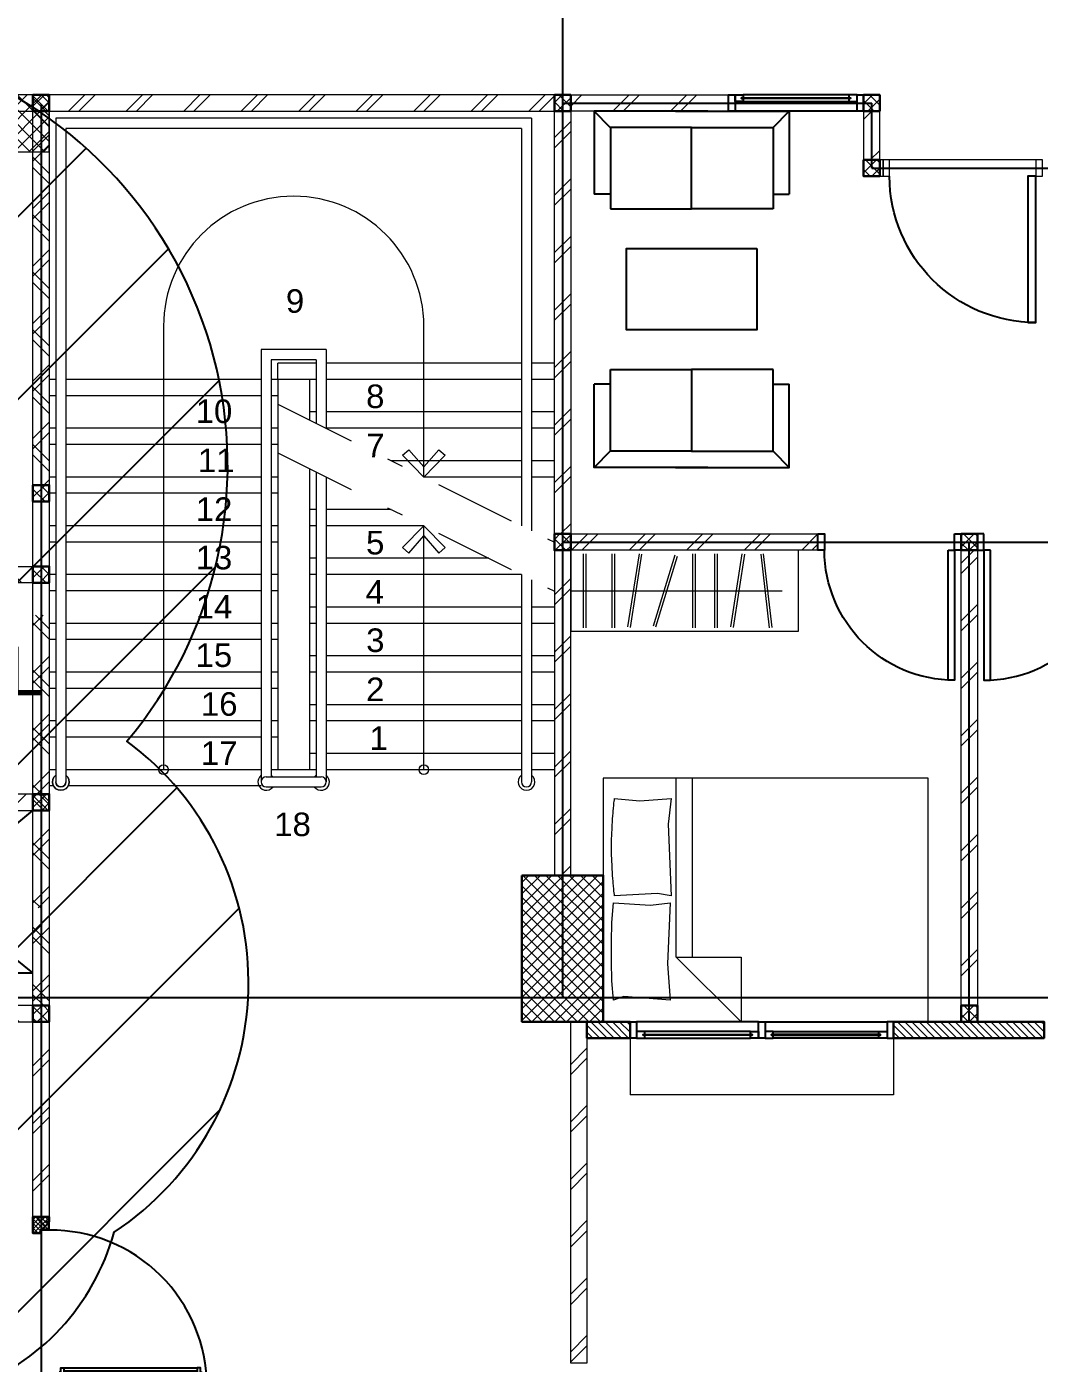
# Model space of a CAD drawing. Header units: millimetres. Extents: x -324 to 75, y -297 to 70.
# Drawn here: x -45 to -38.78, y 38.53 to 46.74 of the extents above; entities that cross this region are included whole.
import ezdxf

# ---------------------------------------------------------------- set-up
doc = ezdxf.new("R2010")
doc.units = ezdxf.units.MM
doc.linetypes.add('ACAD_ISO02W100', pattern=[15, 12, -3])
doc.linetypes.add('DASHDOT', pattern=[1, 0.5, -0.25, 0, -0.25])
doc.layers.get('defpoints').update_dxf_attribs({"color": 1})
for name, color, linetype, lineweight in [('ars', 11, 'Continuous', 0), ('ars @ 1', 11, 'Continuous', 0), ('ARSIR', 31, 'Continuous', 5), ('KOL', 1, 'Continuous', 30), ('KOLOM', 4, 'Continuous', 9), ('lan', 7, 'Continuous', 15), ('NOT', 7, 'Continuous', 20), ('Stair', 7, 'Continuous', 15), ('tem', 5, 'Continuous', 20)]:
    doc.layers.add(name, color=color, linetype=linetype, lineweight=lineweight)
doc.layers.add('as', color=1, linetype='Continuous', plot=False)
for name, color, linetype in [('FURNITURE', 68, 'Continuous'), ('HID', 1, 'Continuous'), ('Kusen', 30, 'Continuous'), ('STL', 6, 'Continuous')]:
    doc.layers.add(name, color=color, linetype=linetype)
doc.styles.get("Standard").update_dxf_attribs({"font": 'arial.ttf'})
pattern_1 = [(225, (1.1, 1e-06), (-0.014142, 0.014142), []), (135, (1.1, 1e-06), (0.014142, 0.014142), [])]
pattern_2 = [(315, (-2e-13, 1e-06), (0.014142, 0.014142), []), (45, (-2e-13, 1e-06), (-0.014142, 0.014142), [])]
pattern_3 = [(45, (55.7438, -0.8551), (-0.1767767, 0.1767767), []), (45, (55.8063, -0.8551), (-0.1767767, 0.1767767), [])]

# ---------------------------------------------------------------- blocks, each defined once
blk = doc.blocks.new('D-P90')
at = {"layer": 'ars'}
h = blk.add_hatch(dxfattribs=at)
h.set_pattern_fill('ANSI37', color=256, scale=0.005, angle=-90, style=0)
h.set_pattern_definition([(45, (-1350.94906, -1248.591899), (0.01122532015, -0.01122532015), []), (315, (-1350.94906, -1248.591899), (-0.01122532015, -0.01122532015), [])])
h.paths.add_polyline_path([(0.009, -0.1833, -0.414214), (0.01, -0.1843), (0.01, -1.1162, -0.414214), (0.009, -1.1172), (-0.0345, -1.1172, 0.414214), (-0.037, -1.1197), (-0.037, -1.142, -1), (-0.0385, -1.142), (-0.0385, -0.1585, -1), (-0.037, -0.1585), (-0.037, -0.1808, 0.414214), (-0.0345, -0.1833)])
at = {"layer": 'as'}
for p, q in [((-0.0395, -0.1577), (-0.0457, -0.1577)), ((-0.0425, -0.1608), (-0.0425, -0.1546))]:
    blk.add_line(p, q, dxfattribs=at)
at = {"layer": 'HID'}
for p, q in [((-0.0437, -0.1248), (-0.0915, -0.077)), ((-0.0423, -0.1234), (-0.0907, -0.075)), ((0.9423, -0.1234), (0.9907, -0.075)), ((0.9437, -0.1248), (0.9915, -0.077)), ((-0.0657, -0.147), (-0.023, -0.1043)), ((-0.0628, -0.147), (-0.023, -0.1072)), ((0.9657, -0.147), (0.923, -0.1043)), ((0.9628, -0.147), (0.923, -0.1072))]:
    blk.add_line(p, q, dxfattribs=at)
for points in [[(-0.0439, -0.1252), (-0.044, -0.1251), (-0.042, -0.1231), (-0.0419, -0.1232)], [(0.9439, -0.1252), (0.944, -0.1251), (0.942, -0.1231), (0.9419, -0.1232)]]:
    blk.add_lwpolyline(points, dxfattribs=at)
at = {"layer": 'KOL'}
blk.add_line((0.97, -0.13), (0.97, -0.15), dxfattribs=at)
at = {"layer": 'Kusen'}
for p, q in [((-0.0422, -0.1567), (-0.0378, -0.1577)), ((-0.0419, -0.1553), (-0.0376, -0.1562))]:
    blk.add_line(p, q, dxfattribs=at)
at = {"layer": 'Kusen', "ltscale": 2}
for p, q in [((-0.0986, -0.2206), (-0.0986, -1.0599)), ((-0.0786, -0.2406), (-0.0786, -1.0599)), ((-0.074, -0.2106), (-0.04, -0.2106)), ((-0.074, -0.2206), (-0.074, -0.2106)), ((-0.074, -0.2506), (-0.074, -0.2406)), ((-0.0615, -0.2506), (-0.0615, -0.2106)), ((-0.04, -0.2506), (-0.04, -0.2106)), ((0.0455, -0.2106), (0.0115, -0.2106)), ((0.0115, -0.2506), (0.0115, -0.2106)), ((0.033, -0.2506), (0.033, -0.2106)), ((0.0455, -0.2206), (0.0455, -0.2106)), ((0.0455, -0.2506), (0.0455, -0.2406)), ((0.0528, -0.2406), (0.0528, -1.0599)), ((0.0728, -0.2206), (0.0728, -1.0599)), ((-0.074, -0.2506), (-0.04, -0.2506)), ((0.0455, -0.2506), (0.0115, -0.2506)), ((-0.074, -1.0499), (-0.04, -1.0499)), ((-0.074, -1.0499), (-0.074, -1.0599)), ((-0.0615, -1.0499), (-0.0615, -1.0899)), ((-0.04, -1.0499), (-0.04, -1.0899)), ((0.0455, -1.0499), (0.0115, -1.0499)), ((0.0115, -1.0499), (0.0115, -1.0899)), ((0.033, -1.0499), (0.033, -1.0899)), ((0.0455, -1.0499), (0.0455, -1.0599)), ((-0.074, -1.0799), (-0.074, -1.0899)), ((-0.074, -1.0899), (-0.04, -1.0899)), ((0.0455, -1.0899), (0.0115, -1.0899)), ((0.0455, -1.0799), (0.0455, -1.0899))]:
    blk.add_line(p, q, dxfattribs=at)
for points in [[(-0.0986, -0.2406), (-0.0615, -0.2406), (-0.0615, -0.2206), (-0.0986, -0.2206), (-0.0986, -0.2406)], [(0.0728, -0.2406), (0.033, -0.2406), (0.033, -0.2206), (0.0728, -0.2206), (0.0728, -0.2406)], [(-0.1013, -1.0599), (-0.0615, -1.0599), (-0.0615, -1.0799), (-0.1013, -1.0799), (-0.1013, -1.0599)], [(0.0728, -1.0599), (0.033, -1.0599), (0.033, -1.0799), (0.0728, -1.0799), (0.0728, -1.0599)]]:
    blk.add_lwpolyline(points, dxfattribs=at)
at = {"layer": 'Kusen'}
blk.add_circle((-0.0425, -0.1577), 0.001, dxfattribs=at)
for radius, start, end in [(0.0025, 75.78042, 11.38506), (0.9611, 270, 0.45972)]:
    blk.add_arc((-0.0425, -0.1577), radius, start, end, dxfattribs=at)
at = {"layer": 'STL'}
for p, q in [((-0.0385, -0.1585), (-0.0385, -1.142)), ((-0.037, -0.1808), (-0.037, -0.1585)), ((-0.0345, -0.1833), (0.009, -0.1833)), ((0.01, -0.1843), (0.01, -1.1162)), ((-0.037, -1.1197), (-0.037, -1.142)), ((-0.0345, -1.1172), (0.009, -1.1172))]:
    blk.add_line(p, q, dxfattribs=at)
for points in [[(0, -0.1002), (0, -0.1032), (-0.0185, -0.1032, 0.414214), (-0.02, -0.1047), (-0.02, -0.148, -0.414214), (-0.022, -0.15), (-0.068, -0.15, -0.414214), (-0.07, -0.148), (-0.07, -0.13), (-0.067, -0.13), (-0.067, -0.1455, 0.414214), (-0.0655, -0.147), (-0.0245, -0.147, 0.414214), (-0.023, -0.1455), (-0.023, -0.1022, -0.414214), (-0.021, -0.1002)], [(0.9, -0.1002), (0.9, -0.1032), (0.9185, -0.1032, -0.414214), (0.92, -0.1047), (0.92, -0.148, 0.414214), (0.922, -0.15), (0.968, -0.15, 0.414214), (0.97, -0.148), (0.97, -0.13), (0.967, -0.13), (0.967, -0.1455, -0.414214), (0.9655, -0.147), (0.9245, -0.147, -0.414214), (0.923, -0.1455), (0.923, -0.1022, 0.414214), (0.921, -0.1002)]]:
    blk.add_lwpolyline(points, format="xyb", close=True, dxfattribs=at)
blk.add_lwpolyline([(0.009, -0.1818), (-0.0345, -0.1818, -0.414214), (-0.0355, -0.1808), (-0.0355, -0.1585, 1), (-0.04, -0.1585), (-0.04, -1.142, 1), (-0.0355, -1.142), (-0.0355, -1.1197, -0.414214), (-0.0345, -1.1187), (0.009, -1.1187, 0.414214), (0.0115, -1.1162), (0.0115, -0.1843)], format="xyb", dxfattribs=at)
for centre, radius, start, end in [((-0.0377, -0.1585), 0.00075, 0, 180), ((-0.0345, -0.1808), 0.0025, 180, 270), ((0.009, -0.1843), 0.0025, 360, 90), ((0.009, -0.1843), 0.001, 360, 90), ((-0.0377, -1.142), 0.00075, 180, 0), ((-0.0345, -1.1197), 0.0025, 90, 180), ((0.009, -1.1162), 0.001, 270, 0)]:
    blk.add_arc(centre, radius, start, end, dxfattribs=at)
blk = doc.blocks.new('PINTU DARURAT')
at = {"layer": 'ARSIR'}
h = blk.add_hatch(dxfattribs=at)
h.set_pattern_fill('_USER', color=256, scale=0.02, angle=315, style=0, double=1, pattern_type=0)
h.set_pattern_definition(pattern_2)
edge = h.paths.add_edge_path()
edge.add_line((0, 0), (0.1, 0))
edge.add_line((0.1, 0), (0.1, 0.0502))
edge.add_line((0.1, 0.0502), (0.077, 0.0502))
edge.add_line((0.077, 0.0502), (0.077, 0.0955))
edge.add_arc((0.0755, 0.0955), 0.0015, 360, 450)
edge.add_line((0.0755, 0.097), (0.0345, 0.097))
edge.add_arc((0.0345, 0.0955), 0.0015, 90, 180)
edge.add_line((0.033, 0.0955), (0.033, 0.08))
edge.add_line((0.033, 0.08), (0.03, 0.08))
edge.add_line((0.03, 0.08), (0.03, 0.1))
edge.add_line((0.03, 0.1), (0, 0.1))
edge.add_line((0, 0.1), (0, 0))
h = blk.add_hatch(dxfattribs=at)
h.set_pattern_fill('_USER', color=256, scale=0.02, angle=315, style=0, double=1, pattern_type=0)
h.set_pattern_definition(pattern_2)
edge = h.paths.add_edge_path()
edge.add_line((0, 0), (0.1, 0))
edge.add_line((0.1, 0), (0.1, 0.0502))
edge.add_line((0.1, 0.0502), (0.077, 0.0502))
edge.add_line((0.077, 0.0502), (0.077, 0.0955))
edge.add_arc((0.0755, 0.0955), 0.0015, 360, 450)
edge.add_line((0.0755, 0.097), (0.0345, 0.097))
edge.add_arc((0.0345, 0.0955), 0.0015, 90, 180)
edge.add_line((0.033, 0.0955), (0.033, 0.08))
edge.add_line((0.033, 0.08), (0.03, 0.08))
edge.add_line((0.03, 0.08), (0.03, 0.1))
edge.add_line((0.03, 0.1), (0, 0.1))
edge.add_line((0, 0.1), (0, 0))
h = blk.add_hatch(dxfattribs=at)
h.set_pattern_fill('_USER', color=256, scale=0.02, angle=315, style=0, double=1, pattern_type=0)
h.set_pattern_definition(pattern_1)
edge = h.paths.add_edge_path()
edge.add_line((1.1, 0), (1, 0))
edge.add_line((1, 0), (1, 0.0502))
edge.add_line((1, 0.0502), (1.023, 0.0502))
edge.add_line((1.023, 0.0502), (1.023, 0.0955))
edge.add_arc((1.0245, 0.0955), 0.0015, -630, -540, ccw=False)
edge.add_line((1.0245, 0.097), (1.0655, 0.097))
edge.add_arc((1.0655, 0.0955), 0.0015, -360, -270, ccw=False)
edge.add_line((1.067, 0.0955), (1.067, 0.08))
edge.add_line((1.067, 0.08), (1.07, 0.08))
edge.add_line((1.07, 0.08), (1.07, 0.1))
edge.add_line((1.07, 0.1), (1.1, 0.1))
edge.add_line((1.1, 0.1), (1.1, 0))
h = blk.add_hatch(dxfattribs=at)
h.set_pattern_fill('_USER', color=256, scale=0.02, angle=315, style=0, double=1, pattern_type=0)
h.set_pattern_definition(pattern_1)
edge = h.paths.add_edge_path()
edge.add_line((1.1, 0), (1, 0))
edge.add_line((1, 0), (1, 0.0502))
edge.add_line((1, 0.0502), (1.023, 0.0502))
edge.add_line((1.023, 0.0502), (1.023, 0.0955))
edge.add_arc((1.0245, 0.0955), 0.0015, -630, -540, ccw=False)
edge.add_line((1.0245, 0.097), (1.0655, 0.097))
edge.add_arc((1.0655, 0.0955), 0.0015, -360, -270, ccw=False)
edge.add_line((1.067, 0.0955), (1.067, 0.08))
edge.add_line((1.067, 0.08), (1.07, 0.08))
edge.add_line((1.07, 0.08), (1.07, 0.1))
edge.add_line((1.07, 0.1), (1.1, 0.1))
edge.add_line((1.1, 0.1), (1.1, 0))
at = {"layer": 'KOL'}
blk.add_line((1.1, 0.1), (1.1, 0), dxfattribs=at)
blk.add_line((1.1, 0.1), (1.1, 0), dxfattribs=at)
blk.add_line((1.1, 0.1), (1.1, 0), dxfattribs=at)
blk.add_line((1.1, 0.1), (1.1, 0), dxfattribs=at)
for points in [[(0, 0), (0.1, 0), (0.1, 0.0502), (0.077, 0.0502), (0.077, 0.0955, 0.414214), (0.0755, 0.097), (0.0345, 0.097, 0.414214), (0.033, 0.0955), (0.033, 0.08), (0.03, 0.08), (0.03, 0.1), (0, 0.1)], [(0, 0), (0.1, 0), (0.1, 0.0502), (0.077, 0.0502), (0.077, 0.0955, 0.414214), (0.0755, 0.097), (0.0345, 0.097, 0.414214), (0.033, 0.0955), (0.033, 0.08), (0.03, 0.08), (0.03, 0.1), (0, 0.1)], [(1.1, 0), (1, 0), (1, 0.0502), (1.023, 0.0502), (1.023, 0.0955, -0.414214), (1.0245, 0.097), (1.0655, 0.097, -0.414214), (1.067, 0.0955), (1.067, 0.08), (1.07, 0.08), (1.07, 0.1), (1.1, 0.1)], [(1.1, 0), (1, 0), (1, 0.0502), (1.023, 0.0502), (1.023, 0.0955, -0.414214), (1.0245, 0.097), (1.0655, 0.097, -0.414214), (1.067, 0.0955), (1.067, 0.08), (1.07, 0.08), (1.07, 0.1), (1.1, 0.1)]]:
    blk.add_lwpolyline(points, format="xyb", close=True, dxfattribs=at)
at = {"layer": 'Kusen', "xscale": -1, "rotation": 180}
blk.add_blockref('D-P90', (0.1, -0.05), dxfattribs=at)
blk = doc.blocks.new("k2'")
at = {"layer": 'ars'}
h = blk.add_hatch(dxfattribs=at)
h.set_pattern_fill('_USER', color=256, scale=0.05, angle=45, double=1, pattern_type=0)
h.set_pattern_definition([(45, (0, -4.95), (-0.03535534, 0.03535534), []), (135, (0, -4.95), (-0.03535534, -0.03535534), [])])
h.paths.add_polyline_path([(-0.25, -0.45), (0.25, -0.45), (0.25, 0.45), (-0.25, 0.45)])
at = {"layer": 'KOL'}
blk.add_lwpolyline([(-0.25, -0.45), (0.25, -0.45), (0.25, 0.45), (-0.25, 0.45)], close=True, dxfattribs=at)
blk = doc.blocks.new('K 10.10')
at = {"layer": 'ars'}
h = blk.add_hatch(dxfattribs=at)
h.set_pattern_fill('_USER', color=256, scale=0.05, angle=45, double=1, pattern_type=0)
h.set_pattern_definition([(45, (0, 0), (-0.035355339, 0.035355339), []), (135, (0, 0), (-0.035355339, -0.035355339), [])])
h.paths.add_polyline_path([(1560.5383, 1380.4069), (1560.6383, 1380.4069), (1560.6383, 1380.5069), (1560.5383, 1380.5069)])
at = {"layer": 'KOL'}
blk.add_lwpolyline([(1560.5383, 1380.4069), (1560.6383, 1380.4069), (1560.6383, 1380.5069), (1560.5383, 1380.5069)], close=True, dxfattribs=at)
blk = doc.blocks.new('T. J1')
at = {"layer": 'Kusen'}
for p, q in [((-0.7188, 0.1), (-0.0688, 0.1)), ((0.7212, 0.1), (0.0712, 0.1)), ((-0.0188, 0), (-0.7688, 0)), ((-0.0688, 0.06), (-0.7188, 0.06)), ((0.0212, 0), (0.7712, 0)), ((0.0712, 0.06), (0.7212, 0.06))]:
    blk.add_line(p, q, dxfattribs=at)
for points in [[(-0.8088, 0), (-0.7688, 0), (-0.7688, 0.1), (-0.8088, 0.1)], [(-0.0188, 0), (0.0212, 0), (0.0212, 0.1), (-0.0188, 0.1)], [(0.8112, 0), (0.7712, 0), (0.7712, 0.1), (0.8112, 0.1)]]:
    blk.add_lwpolyline(points, close=True, dxfattribs=at)
for points in [[(-0.7188, 0.0775), (-0.7188, 0.06), (-0.7688, 0.06), (-0.7688, 0.1), (-0.7188, 0.1), (-0.7188, 0.0825), (-0.7288, 0.0825), (-0.7288, 0.0775), (-0.7188, 0.0775)], [(-0.0688, 0.0775), (-0.0688, 0.06), (-0.0188, 0.06), (-0.0188, 0.1), (-0.0688, 0.1), (-0.0688, 0.0825), (-0.0588, 0.0825), (-0.0588, 0.0775), (-0.0688, 0.0775)], [(0.0712, 0.0775), (0.0712, 0.06), (0.0212, 0.06), (0.0212, 0.1), (0.0712, 0.1), (0.0712, 0.0825), (0.0612, 0.0825), (0.0612, 0.0775), (0.0712, 0.0775)], [(0.7212, 0.0775), (0.7212, 0.06), (0.7712, 0.06), (0.7712, 0.1), (0.7212, 0.1), (0.7212, 0.0825), (0.7312, 0.0825), (0.7312, 0.0775), (0.7212, 0.0775)]]:
    blk.add_lwpolyline(points, dxfattribs=at)
at = {"layer": 'Kusen', "color": 141}
for points in [[(-0.7288, 0.0775), (-0.0588, 0.0775), (-0.0588, 0.0825), (-0.7288, 0.0825)], [(0.7312, 0.0775), (0.0612, 0.0775), (0.0612, 0.0825), (0.7312, 0.0825)]]:
    blk.add_lwpolyline(points, close=True, dxfattribs=at)
blk = doc.blocks.new('P.80')
at = {"layer": 'Kusen'}
for points in [[(-69.8094, -74.8368), (-69.7694, -74.8368), (-69.7694, -74.0368), (-69.8094, -74.0368)], [(-70.6094, -74.9368), (-70.5694, -74.9368), (-70.5694, -74.8368), (-70.6094, -74.8368)], [(-69.7694, -74.9368), (-69.7294, -74.9368), (-69.7294, -74.8368), (-69.7694, -74.8368)]]:
    blk.add_lwpolyline(points, close=True, dxfattribs=at)
blk.add_arc((-69.7694, -74.8368), 0.8, 90, 180, dxfattribs=at)
blk = doc.blocks.new('P-90')
at = {"layer": 'Kusen'}
blk.add_lwpolyline([(374.6908, -21.5979), (374.7408, -21.5979), (374.7408, -22.4979), (374.6908, -22.4979)], close=True, dxfattribs=at)
at = {"layer": 'Kusen', "lineweight": 9}
for points in [[(373.8008, -22.4979), (373.8408, -22.4979), (373.8408, -22.5979), (373.8008, -22.5979)], [(374.7408, -22.4979), (374.7808, -22.4979), (374.7808, -22.5979), (374.7408, -22.5979)]]:
    blk.add_lwpolyline(points, close=True, dxfattribs=at)
at = {"layer": 'Kusen'}
blk.add_arc((374.7408, -22.4979), 0.9, 90, 180, dxfattribs=at)
blk = doc.blocks.new('BED1')
at = {"color": 0, "linetype": 'Continuous'}
for points in [[(1.9976, 0), (1.9976, 1.4976), (0, 1.4976), (0, 0), (1.9976, 0)], [(1.5484, 1.0993), (1.1489, 1.0993), (1.1489, 1.4976), (1.5484, 1.0993)], [(1.9346, 1.3656), (1.9443, 1.2458), (1.9467, 1.1259), (1.9467, 1.0061), (1.9443, 0.8862), (1.9346, 0.7663), (1.707, 0.7809), (1.586, 0.7663), (1.6017, 1.1404), (1.586, 1.3656), (1.8717, 1.3426), (1.9346, 1.3656)], [(1.4492, 1.0993), (1.4492, 0)], [(1.5484, 1.0993), (1.5484, 0)], [(1.9298, 0.1235), (1.7724, 0.138), (1.5799, 0.1235), (1.5981, 0.2833), (1.5799, 0.7228), (1.6634, 0.7094), (1.9298, 0.7228)], [(1.9298, 0.1235), (1.931, 0.1332), (1.9322, 0.1429), (1.9334, 0.1513), (1.9346, 0.161), (1.9346, 0.1707), (1.9358, 0.1804), (1.937, 0.1889), (1.9383, 0.1985), (1.9383, 0.2082), (1.9395, 0.2179), (1.9407, 0.2264), (1.9407, 0.2361), (1.9419, 0.2458), (1.9419, 0.2542), (1.9431, 0.2639), (1.9431, 0.2736), (1.9443, 0.2833), (1.9443, 0.2918), (1.9455, 0.3015), (1.9455, 0.3111), (1.9455, 0.3208), (1.9467, 0.3293), (1.9467, 0.339), (1.9467, 0.3487), (1.9467, 0.3584), (1.9479, 0.3668), (1.9479, 0.3765), (1.9479, 0.3862), (1.9479, 0.3959), (1.9479, 0.4044), (1.9479, 0.414), (1.9479, 0.4237), (1.9479, 0.4334), (1.9479, 0.4419), (1.9479, 0.4516), (1.9479, 0.4613), (1.9479, 0.4709), (1.9479, 0.4794), (1.9467, 0.4891), (1.9467, 0.4988), (1.9467, 0.5085), (1.9467, 0.5169), (1.9455, 0.5266), (1.9455, 0.5363), (1.9455, 0.546), (1.9443, 0.5545), (1.9443, 0.5642), (1.9431, 0.5738), (1.9431, 0.5835), (1.9419, 0.592), (1.9419, 0.6017), (1.9407, 0.6114), (1.9407, 0.6199), (1.9395, 0.6295), (1.9383, 0.6392), (1.9383, 0.6489), (1.937, 0.6574), (1.9358, 0.6671), (1.9346, 0.6768), (1.9346, 0.6864), (1.9334, 0.6949), (1.9322, 0.7046), (1.931, 0.7143), (1.9298, 0.7228)]]:
    blk.add_lwpolyline(points, dxfattribs=at)
blk = doc.blocks.new('LEMARI1')
for points in [[(0.6998, 0.4988), (-0.6998, 0.4988)], [(-0.6998, 0), (0.6998, 0), (0.6998, 0.4988), (-0.6998, 0.4988), (-0.6998, 0)], [(-0.5387, 0.4758), (-0.4855, 0.023)], [(-0.4685, 0.0254), (-0.5206, 0.477)], [(-0.3002, 0.4746), (-0.3705, 0.0242)], [(-0.3523, 0.0218), (-0.2821, 0.4709)], [(-0.2034, 0.477), (-0.2034, 0.0218)], [(-0.1852, 0.0218), (-0.1852, 0.477)], [(-0.0678, 0.477), (-0.0678, 0.0218)], [(-0.0496, 0.0218), (-0.0496, 0.477)], [(0.1755, 0.4722), (0.0436, 0.0363)], [(0.0605, 0.0315), (0.1937, 0.4673)], [(0.3317, 0.4746), (0.2627, 0.0242)], [(0.2797, 0.0218), (0.3499, 0.4709)], [(0.4286, 0.477), (0.4286, 0.0218)], [(0.4467, 0.0218), (0.4467, 0.477)], [(0.6053, 0.477), (0.6053, 0.0218)], [(0.6235, 0.0218), (0.6235, 0.477)], [(0.6998, 0.2494), (-0.5993, 0.2494)]]:
    blk.add_lwpolyline(points)
blk = doc.blocks.new('tamu02')
at = {"linetype": 'Continuous'}
for points in [[(-0.5005, 1.2448), (-0.5998, 1.3453)], [(0.1005, 1.3453), (-0.5985, 1.3453), (-0.5985, 0.8339)], [(-0.0993, 1.3453), (0.5998, 1.3453), (0.5998, 0.8339)], [(0.5005, 1.2448), (0.5998, 1.3453)], [(-0.4993, 0.7444), (0, 0.7444), (0, 1.2448), (-0.4993, 1.2448), (-0.4993, 0.7444)], [(0.5005, 0.7444), (0, 0.7444), (0, 1.2448), (0.5005, 1.2448), (0.5005, 0.7444)], [(-0.4993, 0.8339), (-0.5985, 0.8339)], [(0.5005, 0.8339), (0.5998, 0.8339)], [(-0.4993, -0.2444), (0, -0.2444), (0, -0.7448), (-0.4993, -0.7448), (-0.4993, -0.2444)], [(0.5005, -0.2444), (0, -0.2444), (0, -0.7448), (0.5005, -0.7448), (0.5005, -0.2444)], [(0.1005, -0.8453), (-0.5985, -0.8453), (-0.5985, -0.3339)], [(-0.4993, -0.3339), (-0.5985, -0.3339)], [(-0.0993, -0.8453), (0.5998, -0.8453), (0.5998, -0.3339)], [(0.5005, -0.3339), (0.5998, -0.3339)], [(-0.5005, -0.7448), (-0.5998, -0.8453)], [(0.5005, -0.7448), (0.5998, -0.8453)]]:
    blk.add_lwpolyline(points, dxfattribs=at)
blk.add_lwpolyline([(0.4, 0.5), (0.4, 0), (-0.4, 0), (-0.4, 0.5), (0.4, 0.5)])
blk = doc.blocks.new('T. J2')
at = {"layer": 'Kusen'}
for p, q in [((-0.3692, 0.1), (0.2808, 0.1)), ((-0.4192, 0), (0.3308, 0)), ((0.2808, 0.06), (-0.3692, 0.06))]:
    blk.add_line(p, q, dxfattribs=at)
for points in [[(-0.4592, 0), (-0.4192, 0), (-0.4192, 0.1), (-0.4592, 0.1)], [(0.3308, 0), (0.3708, 0), (0.3708, 0.1), (0.3308, 0.1)]]:
    blk.add_lwpolyline(points, close=True, dxfattribs=at)
for points in [[(-0.3692, 0.0775), (-0.3692, 0.06), (-0.4192, 0.06), (-0.4192, 0.1), (-0.3692, 0.1), (-0.3692, 0.0825), (-0.3792, 0.0825), (-0.3792, 0.0775), (-0.3692, 0.0775)], [(0.2808, 0.0775), (0.2808, 0.06), (0.3308, 0.06), (0.3308, 0.1), (0.2808, 0.1), (0.2808, 0.0825), (0.2908, 0.0825), (0.2908, 0.0775), (0.2808, 0.0775)]]:
    blk.add_lwpolyline(points, dxfattribs=at)
at = {"layer": 'Kusen', "color": 141}
blk.add_lwpolyline([(-0.3792, 0.0775), (0.2908, 0.0775), (0.2908, 0.0825), (-0.3792, 0.0825)], close=True, dxfattribs=at)
blk = doc.blocks.new('typikal-1a')
at = {"layer": 'as'}
for p, q in [((0, 5.5), (1.9, 5.5)), ((1.9, 5.1), (1.9, 5.5)), ((1.9, 5.1), (3, 5.1)), ((0, 2.8), (6.2, 2.8)), ((2.5, -0.15), (2.5, 2.8))]:
    blk.add_line(p, q, dxfattribs=at)
at = {"layer": 'KOL'}
blk.add_lwpolyline([(2.035, -0.15), (2.96, -0.15), (2.96, -0.25), (2.035, -0.25)], close=True, dxfattribs=at)
at = {"layer": 'lan'}
blk.add_line((2.91, 5.15), (2.01, 5.15), dxfattribs=at)
at = {"layer": 'tem'}
for points in [[(1.02, 5.45), (0.05, 5.45), (0.05, 5.55), (1.02, 5.55)], [(0.05, 2.85), (-0.05, 2.85), (-0.05, 5.45), (0.05, 5.45)], [(1.95, 5.45), (1.85, 5.45), (1.85, 5.15), (1.95, 5.15)], [(1.97, 5.15), (1.95, 5.15), (1.95, 5.05), (1.97, 5.05)], [(1.57, 2.75), (0.05, 2.75), (0.05, 2.85), (1.57, 2.85)], [(0.05, 2.75), (-0.05, 2.75), (-0.05, 0.75), (0.05, 0.75)], [(2.45, 2.75), (2.55, 2.75), (2.55, -0.05), (2.45, -0.05)]]:
    blk.add_lwpolyline(points, close=True, dxfattribs=at)
at = {"layer": 'ars', "rotation": 180}
for name, p in [('LEMARI1', (0.7498, 2.75)), ('BED1', (2.2476, 1.3476))]:
    blk.add_blockref(name, p, dxfattribs=at)
at = {"layer": 'FURNITURE'}
blk.add_blockref('tamu02', (0.7934, 4.1047), dxfattribs=at)
at = {"layer": 'KOLOM', "extrusion": (0, 0, -1), "zscale": -1}
for p in [(-1560.5883, -1374.9569), (-1562.4883, -1374.9569), (-1562.4883, -1375.3569), (-1560.5883, -1377.6569), (-1563.0883, -1377.6569), (-1563.0883, -1380.5569)]:
    blk.add_blockref('K 10.10', p, dxfattribs=at)
at = {"layer": 'Kusen', "xscale": -1}
blk.add_blockref('T. J2', (1.3908, 5.45), dxfattribs=at)
at = {"layer": 'Kusen', "xscale": -1, "rotation": 180}
for name, p in [('P-90', (-371.8308, -17.4479)), ('P.80', (72.1794, -72.0868)), ('T. J1', (1.2238, -0.15))]:
    blk.add_blockref(name, p, dxfattribs=at)
at = {"layer": 'Kusen', "rotation": 180}
blk.add_blockref('P.80', (-67.1794, -72.0868), dxfattribs=at)
blk = doc.blocks.new('LIFT TENGAH')
at = {"layer": 'ars'}
h = blk.add_hatch(dxfattribs=at)
h.set_pattern_fill('TEMBOK', color=256, scale=0.25)
h.set_pattern_definition([(45, (3.9628, -8.52464), (-0.1767767, 0.1767767), []), (45, (4.0253, -8.52464), (-0.1767767, 0.1767767), [])])
h.paths.add_polyline_path([(6.285, 5.6), (6.075, 5.6), (6.075, 5.7), (6.285, 5.7)])
h = blk.add_hatch(dxfattribs=at)
h.set_pattern_fill('TEMBOK', color=256, scale=0.25)
h.set_pattern_definition([(45, (-33.865, -7.775), (-0.1767767, 0.1767767), []), (45, (-33.8025, -7.775), (-0.1767767, 0.1767767), [])])
h.paths.add_polyline_path([(6.285, 5.6), (6.385, 5.6), (6.385, 5.1), (6.285, 5.1)])
h = blk.add_hatch(dxfattribs=at)
h.set_pattern_fill('TEMBOK', color=256, scale=0.25)
h.set_pattern_definition([(45, (-0.87266, -7.475), (-0.1767767, 0.1767767), []), (45, (-0.81016, -7.475), (-0.1767767, 0.1767767), [])])
h.paths.add_polyline_path([(6.385, 3.2), (6.385, 5), (6.285, 5), (6.285, 3.2)])
h = blk.add_hatch(dxfattribs=at)
h.set_pattern_fill('TEMBOK', color=256, scale=0.25)
h.set_pattern_definition([(315, (-2.11, 47.955), (-0.1767767, -0.1767767), []), (315, (-2.0475, 47.955), (-0.1767767, -0.1767767), [])])
h.paths.add_polyline_path([(6.285, 4.3), (5.085, 4.3), (5.085, 4.4), (6.285, 4.4)])
h = blk.add_hatch(dxfattribs=at)
h.set_pattern_fill('ANSI37', color=256, scale=0.02, style=0)
h.set_pattern_definition([(45, (250.513103, -153.6083), (-0.04490128, 0.04490128), []), (135, (250.513103, -153.6083), (-0.04490128, -0.04490128), [])])
h.paths.add_polyline_path([(4.088, 0.35), (4.088, 0), (6.385, 0), (6.385, 0.35)])
at = {"layer": 'ars @ 1'}
h = blk.add_hatch(dxfattribs=at)
h.set_pattern_fill('TEMBOK', color=256, scale=0.25)
h.set_pattern_definition([(45, (1555.54661, -439.5552), (-0.176776695, 0.176776695), []), (45, (1555.60911, -439.5552), (-0.176776695, 0.176776695), [])])
h.paths.add_polyline_path([(3.81, 3), (3.81, 2.9), (6.285, 2.9), (6.285, 3)])
h = blk.add_hatch(dxfattribs=at)
h.set_pattern_fill('TEMBOK', color=256, scale=0.25)
h.set_pattern_definition([(45, (1555.45412, -401.6752), (-0.176776695, 0.176776695), []), (45, (1555.51662, -401.6752), (-0.176776695, 0.176776695), [])])
h.paths.add_polyline_path([(6.285, 0.1), (6.385, 0.1), (6.385, 2.4), (6.285, 2.4)])
for points in [[(6.285, 5.4), (5.0475, 4.4)], [(5.085, 5.4), (6.285, 5.4)], [(5.085, 5.4), (6.285, 4.4)]]:
    blk.add_lwpolyline(points)
at = {"layer": 'ars'}
for p, q in [((6.4115, 4.25), (6.385, 4.25)), ((6.4115, 4.25), (6.385, 4.25)), ((6.425, 0.1438), (6.425, 4.225)), ((6.4875, 0.2063), (6.4875, 4.225)), ((6.425, 3.95), (6.385, 3.95)), ((6.425, 3.65), (6.385, 3.65)), ((6.425, 3.35), (6.385, 3.35)), ((6.425, 3.05), (6.385, 3.05)), ((6.425, 2.75), (6.385, 2.75)), ((6.425, 2.45), (6.385, 2.45)), ((6.425, 2.15), (6.385, 2.15)), ((6.425, 1.85), (6.385, 1.85))]:
    blk.add_line(p, q, dxfattribs=at)
for radius, start, end in [(0.0512, 307.57187, 232.42813), (0.0312, 0, 180)]:
    blk.add_arc((6.4563, 4.225), radius, start, end, dxfattribs=at)
at = {"layer": 'KOLOM', "linetype": 'ACAD_ISO02W100', "ltscale": 0.02}
blk.add_lwpolyline([(4.088, 0.35), (6.385, 0.35), (6.385, 0), (4.088, 0)], close=True, dxfattribs=at)
at = {"layer": 'lan'}
for p, q in [((6.425, 4.15), (6.385, 4.15)), ((6.425, 3.85), (6.385, 3.85)), ((6.425, 3.55), (6.385, 3.55)), ((6.425, 3.25), (6.385, 3.25)), ((6.425, 2.95), (6.385, 2.95)), ((6.425, 2.65), (6.385, 2.65)), ((6.425, 2.35), (6.385, 2.35)), ((6.425, 2.05), (6.385, 2.05)), ((6.425, 1.75), (6.385, 1.75))]:
    blk.add_line(p, q, dxfattribs=at)
at = {"layer": 'tem'}
for points in [[(6.285, 5.6), (6.075, 5.6), (6.075, 5.7), (6.285, 5.7)], [(6.385, 4.4), (6.385, 5.6), (6.285, 5.6), (6.285, 4.4)], [(6.285, 4.3), (5.085, 4.3), (5.085, 4.4), (6.285, 4.4)], [(6.385, 3), (6.385, 4.3), (6.285, 4.3), (6.285, 3)], [(3.81, 3), (3.81, 2.9), (6.285, 2.9), (6.285, 3)], [(6.285, 0.35), (6.385, 0.35), (6.385, 2.9), (6.285, 2.9)]]:
    blk.add_lwpolyline(points, close=True, dxfattribs=at)
at = {"layer": 'KOLOM', "extrusion": (0, 0, -1), "xscale": -1, "zscale": -1, "rotation": 180}
for p in [(-1566.9233, 1386.1069), (-1566.9233, 1384.8069), (-1566.9233, 1383.4069)]:
    blk.add_blockref('K 10.10', p, dxfattribs=at)
blk = doc.blocks.new('A-2')
at = {"layer": 'ars'}
h = blk.add_hatch(dxfattribs=at)
h.set_pattern_fill('TEMBOK', color=256, scale=0.25)
h.set_pattern_definition([(45, (-32.49, 0.49455), (-0.1767767, 0.1767767), []), (45, (-32.4275, 0.49455), (-0.1767767, 0.1767767), [])])
h.paths.add_polyline_path([(10.86, 48.5695), (7.755, 48.5695), (7.755, 48.4695), (10.86, 48.4695)])
h = blk.add_hatch(dxfattribs=at)
h.set_pattern_fill('TEMBOK', color=256, scale=0.25)
h.set_pattern_definition([(45, (55.1938, -3.5551), (-0.1767767, 0.1767767), []), (45, (55.2563, -3.5551), (-0.1767767, 0.1767767), [])])
h.paths.add_polyline_path([(10.96, 48.5695), (11.93, 48.5695), (11.93, 48.4695), (10.96, 48.4695)])
h = blk.add_hatch(dxfattribs=at)
h.set_pattern_fill('TEMBOK', color=256, scale=0.25)
h.set_pattern_definition([(45, (53.2438, -4.9551), (-0.1767767, 0.1767767), []), (45, (53.3063, -4.9551), (-0.1767767, 0.1767767), [])])
h.paths.add_polyline_path([(10.86, 48.4695), (10.96, 48.4695), (10.96, 45.8695), (10.86, 45.8695)])
h = blk.add_hatch(dxfattribs=at)
h.set_pattern_fill('TEMBOK', color=256, scale=0.25)
h.set_pattern_definition([(45, (55.1438, -7.2551), (-0.1767767, 0.1767767), []), (45, (55.2063, -7.2551), (-0.1767767, 0.1767767), [])])
h.paths.add_polyline_path([(12.86, 48.4695), (12.76, 48.4695), (12.76, 48.1695), (12.86, 48.1695)])
h = blk.add_hatch(dxfattribs=at)
h.set_pattern_fill('TEMBOK', color=256, scale=0.25)
h.set_pattern_definition(pattern_3)
h.paths.add_polyline_path([(10.96, 45.8695), (12.48, 45.8695), (12.48, 45.7695), (10.96, 45.7695)])
h = blk.add_hatch(dxfattribs=at)
h.set_pattern_fill('TEMBOK', color=256, scale=0.25)
h.set_pattern_definition([(45, (53.2438, -1.7551), (-0.1767767, 0.1767767), []), (45, (53.3063, -1.7551), (-0.1767767, 0.1767767), [])])
h.paths.add_polyline_path([(10.86, 45.7695), (10.96, 45.7695), (10.96, 43.7695), (10.86, 43.7695)])
h = blk.add_hatch(dxfattribs=at)
h.set_pattern_fill('TEMBOK', color=256, scale=0.25)
h.set_pattern_definition(pattern_3)
h.paths.add_polyline_path([(13.46, 45.7695), (13.36, 45.7695), (13.36, 42.9695), (13.46, 42.9695)])
h = blk.add_hatch(dxfattribs=at)
h.set_pattern_fill('TEMBOK', color=256, scale=0.25)
h.set_pattern_definition([(45, (0.49733, 0.19455), (-0.1767767, 0.1767767), []), (45, (0.55983, 0.19455), (-0.1767767, 0.1767767), [])])
h.paths.add_polyline_path([(7.755, 45.3695), (7.755, 43.5695), (7.655, 43.5695), (7.655, 45.3695)])
h = blk.add_hatch(dxfattribs=at)
h.set_pattern_fill('TEMBOK', color=256, scale=0.25)
h.set_pattern_definition([(45, (-32.495, -0.10545), (-0.1767767, 0.1767767), []), (45, (-32.4325, -0.10545), (-0.1767767, 0.1767767), [])])
h.paths.add_polyline_path([(7.655, 42.9695), (7.755, 42.9695), (7.755, 43.4695), (7.655, 43.4695)])
h = blk.add_hatch(dxfattribs=at)
h.set_pattern_fill('TEMBOK', color=256, scale=0.25)
h.set_pattern_definition([(45, (-32.495, 0.49455), (-0.1767767, 0.1767767), []), (45, (-32.4325, 0.49455), (-0.1767767, 0.1767767), [])])
h.paths.add_polyline_path([(7.655, 41.6695), (7.755, 41.6695), (7.755, 42.8695), (7.655, 42.8695)])
h = blk.add_hatch(dxfattribs=at)
h.set_pattern_fill('TEMBOK', color=256, scale=0.25)
h.set_pattern_definition([(45, (3.70984, -35.18545), (-0.1767767, 0.1767767), []), (45, (3.77234, -35.18545), (-0.1767767, 0.1767767), [])])
h.paths.add_polyline_path([(10.96, 42.8695), (11.06, 42.8695), (11.06, 40.7695), (10.96, 40.7695)])
h = blk.add_hatch(dxfattribs=at)
h.set_pattern_fill('ANSI31', color=256, scale=0.25, angle=180, style=0)
h.set_pattern_definition([(135, (-474.312725, -326.73004), (0.0220970869, 0.0220970869), [])])
h.paths.add_polyline_path([(11.325, 42.8695), (11.06, 42.8695), (11.06, 42.7695), (11.325, 42.7695)])
h = blk.add_hatch(dxfattribs=at)
h.set_pattern_fill('ANSI31', color=256, scale=0.25, angle=180, style=0)
h.set_pattern_definition([(135, (-472.427725, -326.73004), (0.0220970869, 0.0220970869), [])])
h.paths.add_polyline_path([(13.87, 42.8695), (12.945, 42.8695), (12.945, 42.7695), (13.87, 42.7695)])
at = {"layer": 'ars @ 1'}
h = blk.add_hatch(dxfattribs=at)
h.set_pattern_fill('TEMBOK', color=256, scale=0.25)
h.set_pattern_definition([(315, (1556.91661, 450.22474), (-0.176776695, -0.176776695), []), (315, (1556.97911, 450.22474), (-0.176776695, -0.176776695), [])])
h.paths.add_polyline_path([(5.18, 48.5695), (5.18, 48.4695), (7.655, 48.4695), (7.655, 48.5695)])
h = blk.add_hatch(dxfattribs=at)
h.set_pattern_fill('TEMBOK', color=256, scale=0.25)
h.set_pattern_definition([(45, (1556.82412, -394.00565), (-0.176776695, 0.176776695), []), (45, (1556.88662, -394.00565), (-0.176776695, 0.176776695), [])])
h.paths.add_polyline_path([(7.655, 48.4695), (7.755, 48.4695), (7.755, 46.1695), (7.655, 46.1695)])
at = {"layer": 'ars'}
for p, q in [((10.72, 48.4258), (7.795, 48.4258)), ((7.795, 48.4258), (7.795, 44.3445)), ((10.72, 48.4258), (10.72, 45.8883)), ((10.6575, 48.3633), (7.8575, 48.3633)), ((7.8575, 48.3633), (7.8575, 44.3445)), ((10.6575, 48.3633), (10.6575, 45.9195)), ((9.4575, 47.0033), (9.0575, 47.0033)), ((9.0575, 47.0033), (9.0575, 44.3445)), ((9.395, 46.9408), (9.12, 46.9408)), ((9.12, 46.9408), (9.12, 44.3758)), ((9.395, 46.9408), (9.395, 46.5508)), ((9.4575, 47.0033), (9.4575, 46.5195)), ((9.395, 46.9195), (9.16, 46.9195)), ((9.16, 46.8195), (9.16, 46.9195)), ((10.6575, 46.9195), (9.4575, 46.9195)), ((10.86, 46.9195), (10.72, 46.9195)), ((7.795, 46.7195), (7.755, 46.7195)), ((9.0575, 46.7195), (7.8575, 46.7195)), ((9.16, 46.7195), (9.12, 46.7195)), ((9.395, 46.6195), (9.355, 46.6195)), ((10.6575, 46.6195), (9.4575, 46.6195)), ((10.86, 46.6195), (10.72, 46.6195)), ((7.795, 46.4195), (7.755, 46.4195)), ((9.0575, 46.4195), (7.8575, 46.4195)), ((9.16, 46.4195), (9.12, 46.4195)), ((10.6575, 46.3195), (9.8575, 46.3195)), ((10.86, 46.3195), (10.72, 46.3195)), ((9.395, 46.2508), (9.395, 44.3758)), ((9.4575, 46.2195), (9.4575, 44.3445)), ((7.795, 46.1195), (7.755, 46.1195)), ((9.0575, 46.1195), (7.8575, 46.1195)), ((9.16, 46.1195), (9.12, 46.1195)), ((9.395, 46.0195), (9.355, 46.0195)), ((9.8575, 46.0195), (9.4575, 46.0195)), ((7.795, 45.8195), (7.755, 45.8195)), ((9.0575, 45.8195), (7.8575, 45.8195)), ((9.16, 45.8195), (9.12, 45.8195)), ((9.395, 45.7195), (9.355, 45.7195)), ((10.4575, 45.7195), (9.4575, 45.7195)), ((10.6575, 45.6195), (10.6575, 44.3445)), ((10.72, 45.5883), (10.72, 44.3445)), ((7.795, 45.5195), (7.755, 45.5195)), ((9.0575, 45.5195), (7.8575, 45.5195)), ((9.16, 45.5195), (9.12, 45.5195)), ((9.395, 45.4195), (9.355, 45.4195)), ((10.6575, 45.4195), (9.4575, 45.4195)), ((10.86, 45.4195), (10.72, 45.4195)), ((7.795, 45.2195), (7.755, 45.2195)), ((9.0575, 45.2195), (7.8575, 45.2195)), ((9.16, 45.2195), (9.12, 45.2195)), ((9.395, 45.1195), (9.355, 45.1195)), ((10.6575, 45.1195), (9.4575, 45.1195)), ((10.86, 45.1195), (10.72, 45.1195)), ((7.795, 44.9195), (7.755, 44.9195)), ((9.0575, 44.9195), (7.8575, 44.9195)), ((9.16, 44.9195), (9.12, 44.9195)), ((9.395, 44.8195), (9.355, 44.8195)), ((10.6575, 44.8195), (9.4575, 44.8195)), ((10.86, 44.8195), (10.72, 44.8195)), ((7.795, 44.6195), (7.755, 44.6195)), ((9.0575, 44.6195), (7.8575, 44.6195)), ((9.16, 44.6195), (9.12, 44.6195)), ((9.395, 44.5195), (9.355, 44.5195)), ((10.6575, 44.5195), (9.4575, 44.5195)), ((10.86, 44.5195), (10.72, 44.5195)), ((7.7815, 44.3195), (7.755, 44.3195)), ((7.7815, 44.3195), (7.755, 44.3195)), ((9.0575, 44.3195), (7.871, 44.3195)), ((9.0888, 44.3758), (9.4262, 44.3758)), ((9.0888, 44.3133), (9.4262, 44.3133))]:
    blk.add_line(p, q, dxfattribs=at)
for centre, radius, start, end in [((7.8262, 44.3445), 0.0512, 127.57187, 52.42813), ((9.0888, 44.3445), 0.0512, 127.57187, 322.42813), ((9.0888, 44.3445), 0.0512, 37.57187, 52.42813), ((9.4262, 44.3445), 0.0512, 217.57187, 52.42813), ((9.4262, 44.3445), 0.0512, 127.57187, 142.42813), ((10.6887, 44.3445), 0.0512, 127.57187, 52.42813), ((7.8262, 44.3445), 0.0312, 180, 0), ((9.0888, 44.3445), 0.0312, 90, 270), ((9.4262, 44.3445), 0.0312, 270, 90), ((10.6887, 44.3445), 0.0312, 180, 0)]:
    blk.add_arc(centre, radius, start, end, dxfattribs=at)
at = {"layer": 'as'}
for p, q in [((10.91, 56.1195), (10.91, 43.0195)), ((7.705, 48.5095), (7.705, 40.5095)), ((-32.49, 43.0195), (41.91, 43.0195))]:
    blk.add_line(p, q, dxfattribs=at)
at = {"layer": 'KOL'}
blk.add_lwpolyline([(11.325, 42.8695), (11.06, 42.8695), (11.06, 42.7695), (11.325, 42.7695)], close=True, dxfattribs=at)
at = {"layer": 'lan'}
for p, q in [((8.4575, 47.1462), (8.4575, 44.4195)), ((10.0575, 46.2195), (10.0575, 47.1462)), ((7.795, 46.8195), (7.755, 46.8195)), ((9.0575, 46.8195), (7.8575, 46.8195)), ((9.395, 46.8195), (9.12, 46.8195)), ((9.16, 46.8195), (9.16, 44.4195)), ((9.355, 46.8195), (9.355, 46.5708)), ((10.6575, 46.8195), (9.4575, 46.8195)), ((10.86, 46.8195), (10.72, 46.8195)), ((7.795, 46.5195), (7.755, 46.5195)), ((9.0575, 46.5195), (7.8575, 46.5195)), ((9.16, 46.5195), (9.12, 46.5195)), ((10.6575, 46.5195), (9.4575, 46.5195)), ((10.86, 46.5195), (10.72, 46.5195)), ((7.795, 46.2195), (7.755, 46.2195)), ((9.0575, 46.2195), (7.8575, 46.2195)), ((9.16, 46.2195), (9.12, 46.2195)), ((9.355, 46.2708), (9.355, 44.4195)), ((10.6575, 46.2195), (10.0575, 46.2195)), ((10.86, 46.2195), (10.72, 46.2195)), ((7.795, 45.9195), (7.755, 45.9195)), ((9.0575, 45.9195), (7.8575, 45.9195)), ((9.16, 45.9195), (9.12, 45.9195)), ((9.395, 45.9195), (9.355, 45.9195)), ((10.0575, 45.9195), (9.4575, 45.9195)), ((10.0575, 44.4195), (10.0575, 45.9195)), ((7.795, 45.6195), (7.755, 45.6195)), ((9.0575, 45.6195), (7.8575, 45.6195)), ((9.16, 45.6195), (9.12, 45.6195)), ((9.395, 45.6195), (9.355, 45.6195)), ((10.6575, 45.6195), (9.4575, 45.6195)), ((7.795, 45.3195), (7.755, 45.3195)), ((9.0575, 45.3195), (7.8575, 45.3195)), ((9.16, 45.3195), (9.12, 45.3195)), ((9.395, 45.3195), (9.355, 45.3195)), ((10.6575, 45.3195), (9.4575, 45.3195)), ((10.86, 45.3195), (10.72, 45.3195)), ((7.795, 45.0195), (7.755, 45.0195)), ((9.0575, 45.0195), (7.8575, 45.0195)), ((9.16, 45.0195), (9.12, 45.0195)), ((9.395, 45.0195), (9.355, 45.0195)), ((10.6575, 45.0195), (9.4575, 45.0195)), ((10.86, 45.0195), (10.72, 45.0195)), ((7.795, 44.7195), (7.755, 44.7195)), ((9.0575, 44.7195), (7.8575, 44.7195)), ((9.16, 44.7195), (9.12, 44.7195)), ((9.395, 44.7195), (9.355, 44.7195)), ((10.6575, 44.7195), (9.4575, 44.7195)), ((10.86, 44.7195), (10.72, 44.7195)), ((7.795, 44.4195), (7.755, 44.4195)), ((9.0575, 44.4195), (7.8575, 44.4195)), ((9.355, 44.4195), (9.12, 44.4195)), ((9.16, 44.4195), (9.12, 44.4195)), ((9.395, 44.4195), (9.355, 44.4195)), ((10.6575, 44.4195), (9.4575, 44.4195)), ((10.86, 44.4195), (10.72, 44.4195)), ((11.325, 42.7695), (11.325, 42.4195)), ((12.945, 42.7695), (12.945, 42.4195)), ((12.945, 42.4195), (11.325, 42.4195))]:
    blk.add_line(p, q, dxfattribs=at)
at = {"layer": 'lan', "linetype": 'DASHDOT'}
for p, q in [((9.1638, 46.6664), (10.86, 45.8183)), ((9.1638, 46.3664), (10.86, 45.5183))]:
    blk.add_line(p, q, dxfattribs=at)
at = {"layer": 'lan', "ltscale": 2}
for points in [[(10.1489, 46.3874), (10.1883, 46.3533), (10.0575, 46.2195), (9.9267, 46.3533), (9.9661, 46.3874), (10.0575, 46.2819), (10.1489, 46.3874)], [(10.1489, 45.7517), (10.1883, 45.7858), (10.0575, 45.9195), (9.9267, 45.7858), (9.9661, 45.7517), (10.0575, 45.8572), (10.1489, 45.7517)]]:
    blk.add_lwpolyline(points, close=True, dxfattribs=at)
at = {"layer": 'lan'}
blk.add_arc((9.2575, 47.1462), 0.8, 0, 180, dxfattribs=at)
at = {"layer": 'Stair'}
for centre in [(8.4575, 44.4195), (10.0575, 44.4195)]:
    blk.add_circle(centre, 0.0296, dxfattribs=at)
at = {"layer": 'tem'}
for points in [[(5.18, 48.5695), (5.18, 48.4695), (7.655, 48.4695), (7.655, 48.5695)], [(10.86, 48.5695), (7.755, 48.5695), (7.755, 48.4695), (10.86, 48.4695)], [(7.655, 48.4695), (7.755, 48.4695), (7.755, 46.1695), (7.655, 46.1695)], [(7.755, 46.0695), (7.755, 44.2695), (7.655, 44.2695), (7.655, 46.0695)], [(7.755, 44.1695), (7.755, 42.9695), (7.655, 42.9695), (7.655, 44.1695)], [(7.755, 42.8695), (7.755, 41.6695), (7.655, 41.6695), (7.655, 42.8695)], [(11.06, 42.8695), (11.06, 40.7695), (10.96, 40.7695), (10.96, 42.8695)]]:
    blk.add_lwpolyline(points, close=True, dxfattribs=at)
at = {"xscale": -1, "rotation": 180}
blk.add_blockref('LIFT TENGAH', (1.37, 48.5695), dxfattribs=at)
at = {"color": 2, "xscale": -1, "rotation": 270}
blk.add_blockref('PINTU DARURAT', (7.655, 40.5695), dxfattribs=at)
at = {"layer": 'KOL', "xscale": -1, "rotation": 180}
blk.add_blockref("k2'", (10.91, 43.3195), dxfattribs=at)
at = {"layer": 'KOLOM', "extrusion": (0, 0, -1), "zscale": -1}
for p in [(-1568.2933, -1331.9373), (-1571.4983, -1331.9373), (-1568.2933, -1334.3373), (-1568.2933, -1336.2373), (-1568.2933, -1337.5373)]:
    blk.add_blockref('K 10.10', p, dxfattribs=at)
at = {"layer": 'lan'}
blk.add_blockref('typikal-1a', (10.91, 43.0195), dxfattribs=at)

msp = doc.modelspace()

# ---------------------------------------------------------------- hatches: boundary and pattern name
at = {"layer": 'defpoints'}
h = msp.add_hatch(dxfattribs=at)
h.set_pattern_fill('ANSI31', color=2, scale=0.25, style=0)
h.set_pattern_definition([(45, (294.6082, -9.8927), (-0.561266, 0.561266), [])])
edge = h.paths.add_edge_path()
edge.add_arc((-46.5158, 46.6049), 1.0368, 354.71106, 464.71106)
edge.add_arc((-48.793, 46.7236), 2.1995, 23.69987, 133.69987)
edge.add_arc((-51.5965, 47.1809), 1.7123, 41.42308, 151.42308)
edge.add_arc((-53.6755, 47.2756), 0.925, 51.54314, 161.54314)
edge.add_arc((-53.676, 45.8149), 1.9606, 116.56563, 226.56563)
edge.add_arc((-54.3118, 43.4576), 1.1742, 127.3394, 237.3394)
edge.add_arc((-54.0371, 41.3805), 1.4177, 129.84829, 239.84829)
edge.add_arc((-53.8308, 39.5116), 1.1211, 144.99949, 254.99949)
edge.add_arc((-52.3975, 39.2262), 1.8991, 204.83336, 314.83336)
edge.add_arc((-50.022, 38.7807), 1.3735, 221.0037, 331.0037)
edge.add_arc((-47.892, 39.0866), 1.3441, 226.30013, 336.30013)
edge.add_arc((-45.8366, 39.7084), 1.4249, 234.63767, 344.63767)
edge.add_arc((-45.4808, 40.8686), 1.8443, 303.5108, 413.5108)
edge.add_arc((-46.3895, 44.0455), 2.6252, 319.80937, 429.80937)

# ---------------------------------------------------------------- linework, layer by layer
at = {"layer": 'defpoints', "color": 2}
msp.add_lwpolyline([(-45.4834, 46.5094, 0.520567), (-46.779, 47.6077, 0.520567), (-50.3126, 48.3138, 0.520567), (-53.1002, 48, 0.520567), (-54.5529, 47.5685, 0.520567), (-55.024, 44.3911, 0.520567), (-54.9455, 42.469, 0.520567), (-54.7492, 40.1546, 0.520567), (-54.121, 38.4287, 0.520567), (-51.0586, 37.8795, 0.520567), (-48.8207, 38.1148, 0.520567), (-46.6613, 38.5463, 0.520567), (-44.4626, 39.3309, 0.520567), (-44.3841, 42.3513, 0.520567)], format="xyb", close=True, dxfattribs=at)

# ---------------------------------------------------------------- block references
at = {"layer": 'defpoints'}
msp.add_blockref('A-2', (-52.6163, -2.2441), dxfattribs=at)

# ---------------------------------------------------------------- texts
at = {"layer": 'NOT'}
for s, width, insert, char_height, attachment_point in [('\\pi0.10474;9', 0.304716, (-43.5114, 44.9834), 0.144817, 7), ('\\pi0.10465;8', 0.304716, (-43.0183, 44.3974), 0.144817, 7), ('\\pi0.055698;10', 0.304716, (-44.0167, 44.3054), 0.144817, 7), ('\\pi0.10548;7', 0.304716, (-43.0183, 44.0974), 0.144817, 7), ('\\pi0.069429;11', 0.304716, (-44.0167, 44.0054), 0.144817, 7), ('\\pi0.056192;12', 0.304716, (-44.0167, 43.7054), 0.144817, 7), ('\\pi0.10435;5', 0.304716, (-43.0183, 43.4974), 0.144817, 7), ('\\pi0.055451;13', 0.304716, (-44.0167, 43.4054), 0.144817, 7), ('\\pi0.10227;4', 0.304716, (-43.0183, 43.1974), 0.144817, 7), ('\\pi0.055747;14', 0.304716, (-44.0167, 43.1054), 0.144817, 7), ('\\pi0.10494;3', 0.304716, (-43.0183, 42.8974), 0.144817, 7), ('\\pi0.39986;R. PANEL', 2.661726, (-47.1988, 42.9331), 0.3, 1), ('\\pi0.054907;15', 0.304716, (-44.0167, 42.8054), 0.144817, 7), ('\\pi0.1044;2', 0.304716, (-43.0183, 42.5974), 0.144817, 7), ('\\pi0.0555;16', 0.304716, (-43.9846, 42.5054), 0.144817, 7), ('\\pi0.12569;1', 0.304716, (-43.0183, 42.2974), 0.144817, 7), ('\\pi0.055451;17', 0.304716, (-43.9846, 42.2054), 0.144817, 7), ('\\pi0.055303;18', 0.304716, (-43.5334, 41.7651), 0.144817, 7)]:
    msp.add_mtext_dynamic_manual_height_columns(s, width=width, gutter_width=1, heights=[0], dxfattribs=dict(at, insert=insert, char_height=char_height, attachment_point=attachment_point))

doc.saveas('drawing.dxf')
